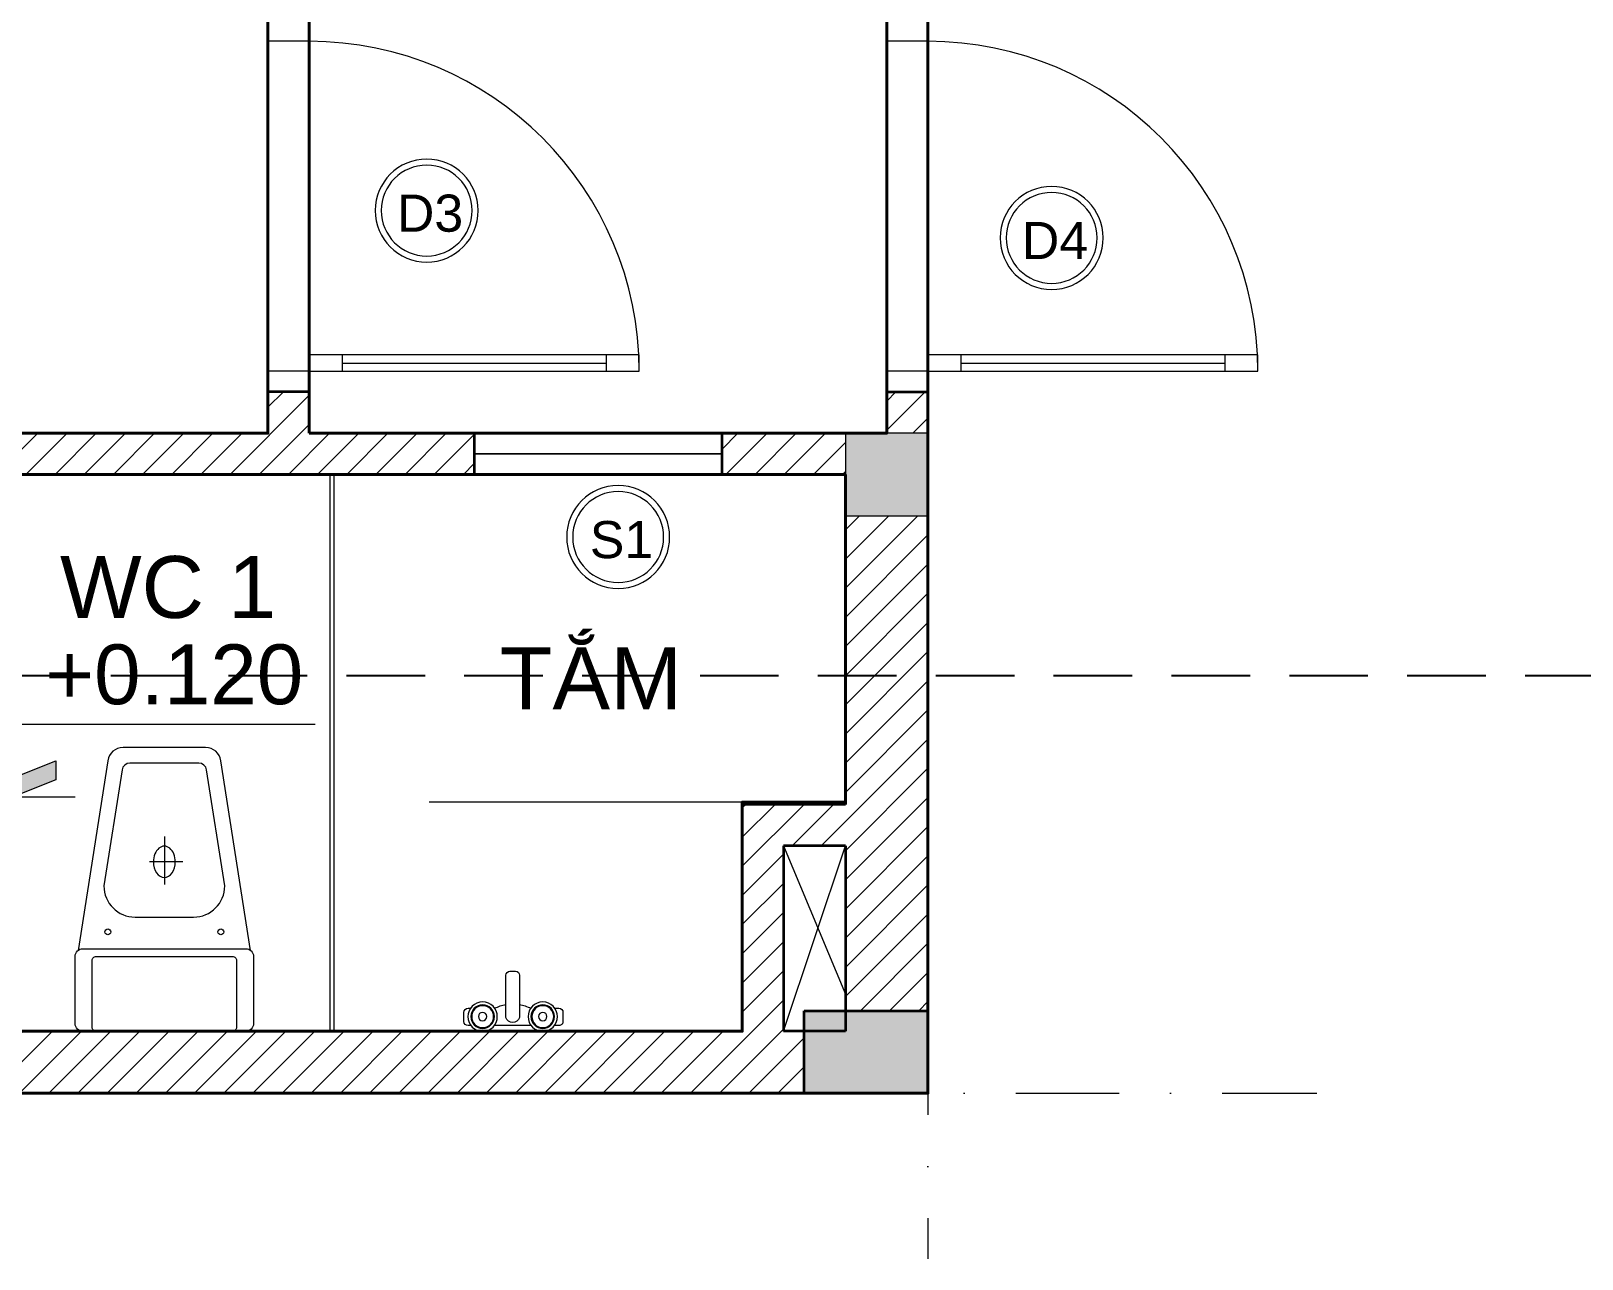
# Model space of a CAD drawing. Header units: inches. Extents: x 921646 to 2157952, y -92667 to 262089.
# Drawn here: x 1969304 to 1973064, y 198544 to 201521 of the extents above; entities that cross this region are included whole.
import ezdxf
from ezdxf.enums import TextEntityAlignment as Align

# ---------------------------------------------------------------- set-up
doc = ezdxf.new("R2010")
doc.units = ezdxf.units.IN
doc.header["$MEASUREMENT"] = 0
doc.linetypes.add('DASHDOT', pattern=[1, 0.5, -0.25, 0, -0.25])
doc.linetypes.add('DASHED2', pattern=[9.524999999999999, 6.349999999999999, -3.174999999999999])
doc.layers.get('0').update_dxf_attribs({"lineweight": 9})
for name, color, linetype, lineweight in [('01-WALL', 10, 'Continuous', 35), ('04-TRUC', 40, 'DASHDOT', 9), ('09-DIMOUT', 251, 'Continuous', 9), ('11 CUA', 42, 'Continuous', 15), ('13-VATDUNG', 104, 'Continuous', 13), ('15 TEXT', 134, 'Continuous', 15), ('Cp Net Thep 0.40', 2, 'Continuous', 40), ('HATCH', 244, 'Continuous', 0)]:
    doc.layers.add(name, color=color, linetype=linetype, lineweight=lineweight)
doc.layers.add('02-TEXT', color=7, linetype='Continuous')
doc.layers.add('08-HATCH', color=130, linetype='Continuous')
doc.styles.add('ARIAL', font='arial.ttf')
doc.styles.add('C', font='VHARIAL.TTF')
doc.styles.add('kich thuot', font='arial.ttf', dxfattribs={"width": 0.8})
doc.styles.add('KS Sophia 191015$0$GHICHU-C', font='arial.ttf', dxfattribs={"width": 0.7})

# ---------------------------------------------------------------- blocks, each defined once
blk = doc.blocks.new('*U19')
for p, q in [((0, -499.5785212266241), (0, -376.4069461107965)), ((-47.02934591887242, -434.9999999999993), (38.08550480627559, -434.9999999999993))]:
    blk.add_line(p, q)
for points in [[(-208.9999999999974, 0), (208.9999999999974, 0, -0.4142135623730951), (229.000000000002, -19.99999999999886), (229.000000000002, -191.9999999999987, -0.4142135623730951), (208.9999999999974, -212.0000000000004), (-208.9999999999974, -212.0000000000004, -0.4142135623730951), (-229.000000000002, -191.9999999999987), (-229.000000000002, -20.0000000000017, -0.4142135623730951)], [(-175, 0), (175, 0, -0.4142135623730951), (185.0000000000022, -9.999999999999432), (185.0000000000022, -181.9999999999993, -0.4142135623730951), (175, -191.9999999999987), (-175, -191.9999999999987, -0.4142135623730951), (-185.0000000000022, -181.9999999999993), (-185.0000000000022, -9.999999999999432, -0.4142135623730952)], [(74.94103622704527, -293.0000000000007), (-74.94103622704527, -293.0000000000007, 0.4142135623730951), (-155.0000000000011, -373.0589637729537), (-108.4107655425839, -671.0889645127394, 0.369490667070877), (-88.6507478745955, -687.9999999999995), (88.6507478745955, -687.9999999999995, 0.3694906670708779), (108.4107655425839, -671.0889645127394), (155.0000000000011, -373.0589637729537, 0.4142135623730951)]]:
    blk.add_lwpolyline(points, format="xyb", close=True)
blk.add_lwpolyline([(-221.3277230936569, -207.7488807007398), (-145.2872005856989, -694.177929025477, 0.369490667070877), (-105.7671652497333, -728.0000000000001), (105.7671652497333, -728.0000000000001, 0.3694906670708777), (145.2872005856989, -694.177929025477), (221.3277230936569, -207.7488807007398)], format="xyb")
blk.add_lwpolyline([(-27.99999999999727, -434.9999999999993), (-27.99999999999727, -434.9999999999993)])
for centre in [(-144.9999999999988, -255.0000000000011), (144.9999999999988, -255.0000000000011)]:
    blk.add_circle(centre, 7.5)
for start_param, end_param in [(7.853981633974482, 10.99557428756427), (4.712388980384688, 7.853981633974482)]:
    blk.add_ellipse((0, -434.9999999999993), major_axis=(0, -40), ratio=0.7000000000000001, start_param=start_param, end_param=end_param)
blk = doc.blocks.new('Wc22')
for p, q in [((0.0568506468489432, 1.19170835748423, 0.7460994026149127), (-0.074572286502189, 1.191708357482411, 0.7460994026149127)), ((-0.1745722865025527, 1.091708357482048, 0.7460994026149127), (-0.1745722865025527, 0.0700857295685182, 0.7460994026149127)), ((0.1568506468493069, 0.0700857296176309, 0.7460994026149127), (0.1568506468493069, 1.091708357483867, 0.7460994026149127)), ((1.074710576790494, 0.2918769797704499, 0.7460994026149127), (1.013537909427213, 0.2918769797704499, 0.7460994026149127)), ((1.174710576790857, -0.0265214768644455, 0.7460994026149127), (1.174710576790857, 0.1918769797700861, 0.7460994026149127)), ((1.002717030051826, -0.1265214768648093, 0.7460994026149127), (1.074710576790494, -0.1265214768648093, 0.7460994026149127))]:
    blk.add_line(p, q)
at = {"elevation": 0.7460994026149127}
blk.add_lwpolyline([(-1.031259549082278, 0.2918769797704499), (-1.1281178820891, 0.2918769797704499, 0.4142135623730951), (-1.228117882089463, 0.1918769797700861), (-1.228117882089463, -0.0265214768662645, 0.4142135623730951), (-1.1281178820891, -0.1265214768666283), (-1.020438669706891, -0.1265214768648093)], format="xyb", dxfattribs=at)
blk.add_lwpolyline([(-0.4553085166944584, -0.1265214768648093), (0.4375868770393936, -0.1265214768648093)], dxfattribs=at)
for centre, radius in [((-0.7378735932006748, 0.0901255521655458, 0.7460994026149127), 0.3560603286651248), ((0.7201519535456101, 0.0901255521655458, 0.7460994026149127), 0.3560603286651248), ((-0.7378735932006748, 0.0901255521655458, 0.7460994026149127), 0.2858476307805117), ((-0.7378735932006748, 0.0901255521655458, 0.7460994026149127), 0.2658709791653002), ((-0.7378735932006748, 0.0901255521655458, 0.7460994026149127), 0.1023044895202926), ((0.7201519535456101, 0.0901255521655458, 0.7460994026149127), 0.2858476307805117), ((0.7201519535456101, 0.0901255521655458, 0.7460994026149127), 0.2658709791653002), ((0.7201519535456101, 0.0901255521655458, 0.7460994026149127), 0.1023044895202926)]:
    blk.add_circle(centre, radius)
for centre, radius, start, end in [((-0.074572286502189, 1.091708357482048, 0.7460994026149127), 0.1, 90, 180), ((0.0568506468489432, 1.091708357483867, 0.7460994026149127), 0.1, 0, 90), ((-0.0088608198266229, -0.5419361171318542, 0.7460994026149127), 0.9407523609764818, 100.1454603810631, 117.5848801060604), ((-0.0088608198266229, -0.5419361171318542, 0.7460994026149127), 0.9407523609764818, 62.41511989402996, 79.85453961891008), ((-0.0088608198338989, 0.1180832055376868, 0.7460994026149127), 0.1725226010845987, 196.1533881582982, 343.846611843042), ((1.074710576790494, 0.1918769797700861, 0.7460994026149127), 0.1, 0, 90), ((1.074710576790494, -0.0265214768644455, 0.7460994026149127), 0.1000000000003638, 270, 0)]:
    blk.add_arc(centre, radius, start, end)
blk = doc.blocks.new('DDDD')
at = {"layer": '09-DIMOUT'}
h = blk.add_hatch(color=256, dxfattribs=at)
h.dxf.hatch_style = 1
h.paths.add_polyline_path([(1648737.565746326, 63343.11408242446), (1649037.565746326, 63343.11408242446), (1649037.565746326, 63543.11408242447), (1648737.565746326, 63543.11408242447)])
at = {"layer": '01-WALL'}
blk.add_lwpolyline([(1648737.565746326, 63343.11408242446), (1649037.565746326, 63343.11408242446), (1649037.565746326, 63543.11408242447), (1648737.565746326, 63543.11408242447)], close=True, dxfattribs=at)
blk = doc.blocks.new('luoi')
at = {"layer": '04-TRUC', "ltscale": 500}
for p, q in [((1751621.796972135, 130292.8045759), (1751621.796972135, 124192.3745224)), ((1751621.796972135, 130292.8045759001), (1751621.796972135, 124192.3745224001)), ((1728830.44380979, 124594.2698898753), (1752564.317258803, 124594.2698898753))]:
    blk.add_line(p, q, dxfattribs=at)
at = {"layer": '09-DIMOUT', "xscale": -1, "rotation": 180}
blk.add_blockref('DDDD', (102584.2312258084, 188137.383972301), dxfattribs=at)
blk = doc.blocks.new('tương t1')
at = {"layer": '09-DIMOUT'}
h = blk.add_hatch(dxfattribs=at)
h.set_pattern_fill('ANSI31', color=256, scale=400)
h.set_pattern_definition([(45, (-219856.5716613932, -74351.74277061842), (-35.35533905932737, 35.35533905932738), [])])
h.paths.add_polyline_path([(1733121.796972134, 124794.2698898653), (1730221.796972227, 124794.269889862), (1730221.796972227, 124994.269889862), (1730121.796972228, 124994.269889862), (1730121.796972227, 124594.2698898753), (1733121.796972134, 124594.2698898753)])
h.paths.add_polyline_path([(1735121.796972134, 124794.2698898675), (1733321.796972134, 124794.2698898655), (1733321.796972134, 124594.2698898753), (1735121.796972134, 124594.2698898753)])
h.paths.add_polyline_path([(1735321.796972134, 125494.2698898759), (1735121.796972134, 125494.2698898759), (1735121.796972134, 124794.2698898754), (1735321.796972134, 124794.2698898754)])
h.paths.add_polyline_path([(1739321.796972171, 124794.2698898723), (1735421.796972134, 124794.2698898679), (1735421.796972134, 124594.2698898753), (1739321.796972171, 124594.2698898753)])
h.paths.add_polyline_path([(1742921.796972169, 124794.2698898764), (1742921.796972135, 124894.2698898753), (1742821.796972134, 124894.2698898753), (1742821.796972134, 124794.2698898754), (1742741.796972134, 124794.2698898754), (1742741.796972134, 124894.2698898753), (1742201.796972134, 124894.2698898753), (1742201.796972134, 124794.2698898754), (1742121.796972134, 124794.2698898754), (1742121.796972134, 124894.2698898753), (1742021.796972133, 124894.2698898753), (1742021.796972133, 124794.2698898754), (1739621.796972171, 124794.2698898726), (1739621.796972171, 124594.2698898753), (1742921.796972169, 124594.2698898753)])
h.paths.add_polyline_path([(1746521.796972135, 124794.2698898754), (1743221.796972169, 124794.2698898754), (1743221.796972169, 124594.2698898753), (1746521.796972135, 124594.2698898753)])
h.paths.add_polyline_path([(1751321.796972135, 124744.2698898753), (1751271.796972135, 124744.2698898753), (1751271.796972135, 125194.2698898754), (1751421.796972134, 125194.2698898754), (1751421.796972135, 124794.2698898763), (1751621.796972135, 124794.2698898763), (1751621.796972135, 125607.0386684031), (1751421.796972135, 125607.0386684031), (1751421.796972135, 125294.2698898754), (1751171.796972135, 125294.2698898754), (1751171.796972135, 124744.2698898753), (1748471.796972135, 124744.2698898753), (1748471.796972135, 125294.2698898753), (1748371.796972135, 125294.2698898753), (1748371.796972135, 124794.2698898754), (1746821.796972135, 124794.2698898754), (1746821.796972135, 124594.2698898753), (1751321.796972135, 124594.2698898753)])
h.paths.add_polyline_path([(1751621.796972135, 125994.2698898754), (1751421.796972135, 125994.2698898754), (1751421.796972135, 125607.0386684031), (1751621.796972135, 125607.0386684031)])
h.paths.add_polyline_path([(1751421.796972135, 126194.2698898753), (1751121.796972135, 126194.2698898753), (1751121.796972135, 126094.2698898753), (1751421.796972135, 126094.2698898753)])
h.paths.add_polyline_path([(1751621.796972135, 126294.2698898765), (1751521.796972135, 126294.2698898764), (1751521.796972135, 126194.2698898754), (1751621.796972135, 126194.2698898754)])
h.paths.add_polyline_path([(1750521.796972135, 126194.2698898753), (1750121.796972135, 126194.2698898753), (1750121.796972135, 126294.2698898753), (1750021.796972135, 126294.2698898753), (1750021.796972135, 126194.2698898753), (1747821.796972135, 126194.2698898753), (1747821.796972135, 126094.2698898753), (1748371.796972135, 126094.2698898754), (1748371.796972135, 125994.2698898753), (1748471.796972135, 125994.2698898754), (1748471.796972135, 126094.2698898754), (1750521.796972135, 126094.2698898753)])
h.paths.add_polyline_path([(1746821.796972135, 129394.2698898764), (1746721.796972135, 129394.2698898764), (1746721.796972135, 126094.2698898753), (1746921.796972135, 126094.2698898754), (1746921.796972135, 126194.2698898754), (1746821.796972135, 126194.2698898753), (1746821.796972135, 126794.2698898753), (1746821.796972135, 126894.2698898754)])
h.paths.add_polyline_path([(1750121.796972135, 127494.2698898754), (1750021.796972135, 127494.2698898753), (1750021.796972135, 127194.2698898753), (1750121.796972135, 127194.2698898753)])
h.paths.add_polyline_path([(1750121.796972135, 129394.2698898764), (1751321.796972135, 129394.2698898765), (1751321.796972135, 129594.2698898765), (1746821.796972135, 129594.2698898765), (1746821.796972135, 129444.2698898764), (1750021.796972135, 129444.2698898764), (1750021.796972134, 128894.2698898753), (1750121.796972134, 128894.2698898754)])
h.paths.add_polyline_path([(1751621.796972135, 129394.2698898763), (1751521.796972135, 129394.2698898763), (1751521.796972135, 127194.2698898764), (1751621.796972135, 127194.2698898764)])
h.paths.add_polyline_path([(1746521.796972135, 129594.2698898765), (1743221.796972169, 129594.2698898765), (1743221.796972169, 129394.2698898765), (1746521.796972135, 129394.2698898764)])
h.paths.add_polyline_path([(1742921.796972169, 129594.2698898765), (1739621.796972171, 129594.2698898765), (1739621.796972171, 129394.2698898765), (1742921.796972169, 129394.2698898765)])
h.paths.add_polyline_path([(1739021.796972169, 129494.2698898776), (1739321.796972171, 129494.2698898776), (1739321.796972171, 129594.2698898765), (1735421.796972134, 129594.2698898765), (1735421.796972134, 129394.2698898765), (1738921.796972169, 129394.2698898765), (1738921.796972169, 129264.2698898764), (1739521.796972169, 129264.2698898764), (1739521.796972169, 129394.2698898776), (1739321.796972169, 129394.2698898776), (1739321.796972169, 129364.2698898765), (1739021.796972169, 129364.2698898765)])
h.paths.add_polyline_path([(1735121.796972134, 129594.2698898765), (1733321.796972134, 129594.2698898765), (1733321.796972134, 129394.2698898765), (1735121.796972134, 129394.2698898765)])
h.paths.add_polyline_path([(1735321.796972134, 129394.2698898765), (1735121.796972134, 129394.2698898765), (1735121.796972134, 128694.4570196686), (1735321.796972134, 128694.2698898759)])
h.paths.add_polyline_path([(1733121.796972134, 129594.2698898765), (1730121.796972227, 129594.2698898765), (1730121.796972227, 128213.8774187928), (1730221.796972227, 128213.6902890001), (1730221.796972227, 129394.2698898765), (1733121.796972134, 129394.2698898765)])
at = {"layer": '01-WALL'}
for p, q in [((1750021.796972135, 126294.2698898753), (1750021.796972135, 126194.2698898753)), ((1750121.796972135, 126294.2698898753), (1750021.796972135, 126294.2698898753)), ((1750121.796972135, 126294.2698898754), (1750121.796972135, 126194.2698898753)), ((1751521.796972135, 126294.2698898764), (1751521.796972135, 126194.2698898753)), ((1751521.796972135, 126294.2698898764), (1751621.796972135, 126294.2698898765)), ((1751621.796972135, 126294.2698898765), (1751621.796972135, 124594.2698898753)), ((1750021.796972135, 126194.2698898753), (1747821.796972135, 126194.2698898754)), ((1750521.796972136, 126194.2698898753), (1750121.796972135, 126194.2698898753)), ((1750521.796972135, 126194.2698898753), (1750521.796972135, 126094.2698898754)), ((1751521.796972135, 126194.2698898753), (1751121.796972135, 126194.2698898753)), ((1751121.796972135, 126194.2698898753), (1751121.796972135, 126094.2698898754)), ((1750521.796972135, 126094.2698898753), (1748471.796972135, 126094.2698898754)), ((1751421.796972135, 126094.2698898753), (1751121.796972135, 126094.2698898753)), ((1751421.796972135, 126094.2698898753), (1751421.796972135, 125294.2698898754)), ((1751421.796972135, 125294.2698898754), (1751171.796972135, 125294.2698898754)), ((1751171.796972135, 125294.2698898754), (1751171.796972135, 124744.2698898754)), ((1751421.796972135, 125194.2698898754), (1751271.796972135, 125194.2698898754)), ((1751271.796972135, 125194.2698898754), (1751271.796972135, 124744.2698898754)), ((1751421.796972134, 125194.2698898754), (1751421.796972135, 124744.2698898753)), ((1751421.796972135, 124744.2698898753), (1751271.796972134, 124744.2698898753)), ((1751621.796972135, 124594.2698898753), (1730121.796972227, 124594.2698898753))]:
    blk.add_line(p, q, dxfattribs=at)
blk.add_lwpolyline([(1742921.796972135, 124794.2698898754), (1748371.796972135, 124794.2698898754), (1748371.796972135, 125294.2698898753), (1748471.796972135, 125294.2698898753), (1748471.796972135, 124744.2698898753), (1751171.796972135, 124744.2698898753)], dxfattribs=at)
at = {"layer": '09-DIMOUT'}
for p, q in [((1751621.796972135, 126294.2698898765), (1751621.796972135, 127194.2698898764)), ((1751271.796972135, 125194.2698898754), (1751421.796972135, 124834.1661538378)), ((1751271.796972135, 124744.2698898754), (1751421.796972135, 125194.2698898754))]:
    blk.add_line(p, q, dxfattribs=at)
blk = doc.blocks.new('*U115')
for points in [[(-50, 0), (-50.00000000000011, 800), (-90, 800), (-90, 0)], [(-850, -100.0000000106519), (-900, -100.0000000106519), (-900, 5.68e-14), (-850, 4.26e-14)], [(-50, -100.0000000106519), (0, -100.000000010652), (0, 0), (-50, 0)]]:
    blk.add_lwpolyline(points, close=True)
for points in [[(-90, 720), (-50, 720)], [(-89.99999999999976, 79.99999999999989), (-49.99999999999977, 79.99999999999989)]]:
    blk.add_lwpolyline(points)
at = {"color": 8}
blk.add_lwpolyline([(-69.99999999999977, 79.99999999999989), (-70, 720)], dxfattribs=at)
at = {"layer": 'HATCH'}
blk.add_arc((-50, 0), 800.0000000000003, 90, 180, dxfattribs=at)
at = {"style": 'KS Sophia 191015$0$GHICHU-C', "flags": 1}
for tag, p in [('TEN_CUA', (-450, -532.6255373469339)), ('KICH_THUOC', (-475.0000000000145, -623.912327900055)), ('QUI_CACH', (-475.0000000000145, -718.0518286739489))]:
    blk.add_attdef(tag, text='', height=50, dxfattribs=at).set_placement(p, align=Align.MIDDLE)
blk = doc.blocks.new('KH CUA')
at = {"layer": '11 CUA'}
blk.add_circle((0, 0), 187, dxfattribs=at)
at = {"layer": '15 TEXT', "color": 7}
blk.add_circle((0, 0), 164.9999999999999, dxfattribs=at)
at = {"layer": '15 TEXT', "style": 'kich thuot', "width": 0.6, "flags": 4}
blk.add_attdef('A', text='', height=250, dxfattribs=at).set_placement((5.708029911736957, -116.8843659639533), align=Align.CENTER)
blk = doc.blocks.new('cao do')
at = {"layer": '15 TEXT'}
h = blk.add_hatch(color=256, dxfattribs=at)
h.dxf.hatch_style = 1
h.paths.add_polyline_path([(155.0488123993345, 47.1744000000035), (261.1912123991861, 89.63135999993627), (261.1912123991861, 42.45696000000551), (155.0488123993345, 7.27596e-11), (48.90641239948308, 42.45696000001072), (48.90641239948307, 89.6313599999415)])
for p, q in [((0, 181.4449592430174), (911.3167457881427, 181.4449592430174)), ((0, 0), (310.0976247983053, 0))]:
    blk.add_line(p, q, dxfattribs=at)
blk.add_lwpolyline([(155.048812399189, 423.6398799869638), (155.0488123993345, 47.17440000000351)], dxfattribs=at)
blk.add_lwpolyline([(155.0488123993345, 47.1744000000035), (261.1912123991861, 89.63135999993627), (261.1912123991861, 42.45696000000551), (155.0488123993345, 7.27596e-11), (48.90641239948308, 42.45696000001072), (48.90641239948307, 89.6313599999415)], close=True, dxfattribs=at)
at = {"layer": '15 TEXT', "color": 3, "style": 'ARIAL'}
blk.add_attdef('%%P0,000', text='', height=150, dxfattribs=at).set_placement((558.4898163990365, 306.6680831773265), align=Align.MIDDLE_CENTER)

msp = doc.modelspace()

# ---------------------------------------------------------------- hatches: boundary and pattern name
at = {"layer": '09-DIMOUT'}
h = msp.add_hatch(color=256, dxfattribs=at)
h.dxf.hatch_style = 1
h.paths.add_polyline_path([(1971478.368633528, 200546.0126604938), (1971278.368633528, 200546.0126604938), (1971278.368633528, 200346.0126604938), (1971478.368633528, 200346.0126604938)])

# ---------------------------------------------------------------- linework, layer by layer
at = {"layer": '08-HATCH', "linetype": 'DASHED2', "ltscale": 30}
msp.add_line((1947494.381824149, 199958.7814390214), (1974479.475601393, 199958.7814390214), dxfattribs=at)
at = {"layer": '09-DIMOUT'}
msp.add_line((1969978.368633522, 201496.0126604938), (1969978.368633431, 200696.0126604938), dxfattribs=at)
msp.add_lwpolyline([(1971278.368633528, 200346.0126604938), (1971478.368633528, 200346.0126604938), (1971478.368633528, 200546.0126604938), (1971278.368633528, 200546.0126604938)], close=True, dxfattribs=at)
msp.add_lwpolyline([(1971278.368633528, 200446.0126604938), (1971278.368633528, 199651.6367024), (1970419.545956, 199651.6367024), (1970269.3594031, 199651.6367024)], dxfattribs=at)
at = {"layer": '13-VATDUNG'}
for p, q in [((1970028.368633528, 200446.0126604938), (1970028.368633528, 199096.0126604938)), ((1970038.368633528, 200446.0126604938), (1970038.368633528, 199096.0126604938))]:
    msp.add_line(p, q, dxfattribs=at)
for points in [[(1970378.368633529, 200546.0126604938), (1970978.368633528, 200546.0126604938), (1970978.368633528, 200446.0126604938), (1970378.368633529, 200446.0126604938)], [(1970378.368633529, 200496.0126604938), (1970978.368633528, 200496.0126604938), (1970978.368633528, 200496.0126604938), (1970378.368633529, 200496.0126604938)]]:
    msp.add_lwpolyline(points, close=True, dxfattribs=at)
at = {"layer": 'Cp Net Thep 0.40'}
for points in [[(1949978.36863362, 203946.0126604949), (1971478.368633528, 203946.0126604988), (1971478.368633528, 198946.0126604938), (1949978.36863362, 198946.0126604938), (1949978.36863362, 203946.0126604949)], [(1966678.368633528, 200546.0126604938), (1969878.368633528, 200546.0126604938), (1969878.368633528, 203796.0126604949), (1966678.368633528, 203796.0126604948), (1966678.368633528, 200546.0126604938)], [(1969978.368633528, 200546.0126604938), (1971378.368633528, 200546.0126604938), (1971378.368633528, 203746.0126604908), (1969978.368633528, 203746.0126604908), (1969978.368633528, 200546.0126604938)], [(1971278.368633528, 200446.0126604938), (1971278.368633528, 199651.6367024), (1971028.368633528, 199651.6367024), (1971028.368633528, 199096.0126604938), (1968328.368633528, 199096.0126604938), (1968328.368633528, 200446.0126604938), (1971278.368633528, 200446.0126604938)]]:
    msp.add_lwpolyline(points, dxfattribs=at)

# ---------------------------------------------------------------- block references
at = {"layer": '09-DIMOUT'}
for name in ['luoi', 'tương t1']:
    msp.add_blockref(name, (219856.5716613932, 74351.74277061842), dxfattribs=at)
at = {"layer": '13-VATDUNG', "rotation": 269.999999993444}
for p in [(1969978.368633425, 200646.0126604938), (1971478.368633425, 200646.0126604949)]:
    msp.add_blockref('*U115', p, dxfattribs=at)
at = {"layer": '13-VATDUNG', "xscale": 0.9450000000000001, "yscale": 0.9450000000000001, "zscale": 0.9450000000000001, "rotation": 180}
msp.add_blockref('*U19', (1969627.115616294, 199096.0126604938), dxfattribs=at)
at = {"layer": '13-VATDUNG', "xscale": -100, "yscale": 100, "zscale": 100}
msp.add_blockref('Wc22', (1970470.817364049, 199122.6061381437, -74.60994026149127), dxfattribs=at)
at = {"layer": '15 TEXT'}
ref = msp.add_blockref('KH CUA', (1970263.233217575, 201085.7468813648), dxfattribs=dict(at, xscale=-0.6676080590873511, yscale=0.6676080591890505, zscale=0.667608059193803))
ref.add_attrib('A', 'D3', dxfattribs={"height": 90, "style": 'ARIAL'}).set_placement((1970271.335605967, 201034.5010266), align=Align.CENTER)
ref = msp.add_blockref('KH CUA', (1971778.37526415, 201019.4173613), dxfattribs=dict(at, xscale=-0.6676080590873511, yscale=0.6676080591890505, zscale=0.667608059193803))
ref.add_attrib('A', 'D4', dxfattribs={"height": 90, "style": 'ARIAL'}).set_placement((1971786.477652542, 200968.1715065352), align=Align.CENTER)
ref = msp.add_blockref('KH CUA', (1970727.369422674, 200294.3286022663), dxfattribs=dict(at, xscale=-0.6676080590873511, yscale=0.6676080591890505, zscale=0.667608059193803))
ref.add_attrib('A', 'S1', dxfattribs={"height": 90, "style": 'ARIAL'}).set_placement((1970735.471811066, 200243.0827475015), align=Align.CENTER)
at = {"layer": '15 TEXT', "xscale": 0.9671879849873873, "yscale": 0.9671879849873873, "zscale": 0.9671879849873873}
msp.add_blockref('cao do', (1969111.051480301, 199664.8814832836), dxfattribs=at).add_auto_attribs({'%%P0,000': '+0.120'})

# ---------------------------------------------------------------- texts
at = {"layer": '02-TEXT', "style": 'C'}
for s, p in [('WC 1', (1969636.134193755, 200098.1831736)), ('T¾M', (1970661.187365155, 199876.5782817))]:
    msp.add_text(s, height=150, dxfattribs=at).set_placement(p, align=Align.CENTER)

doc.saveas('drawing.dxf')
